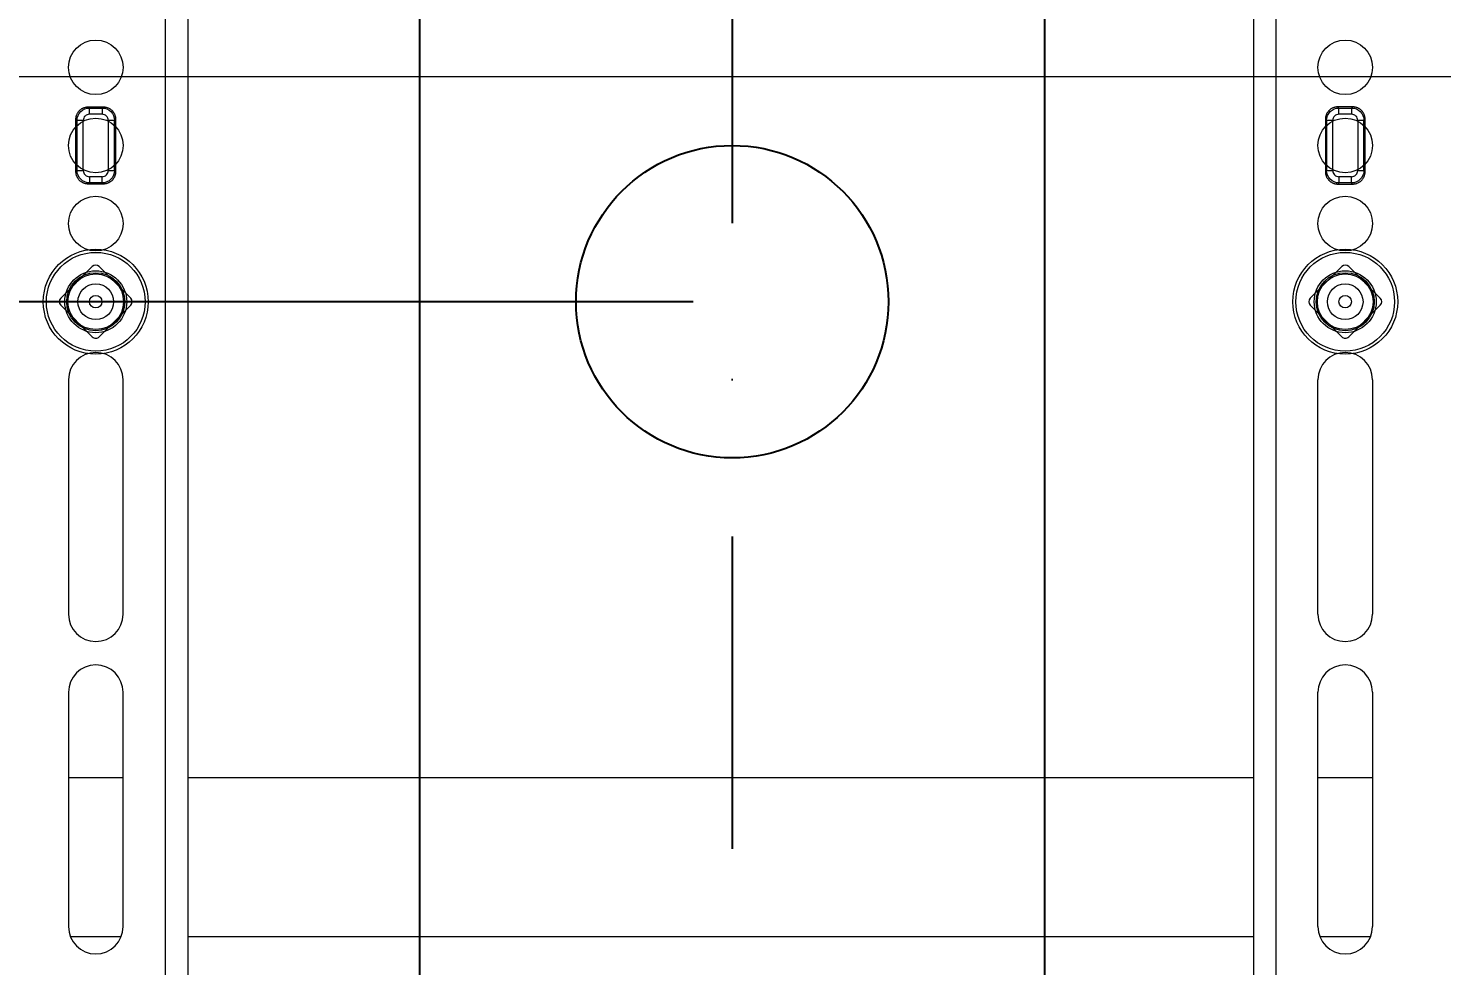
# Model space of a CAD drawing. Header units: millimetres. Extents: x -71336 to -35435, y -26189 to 22712.
# Drawn here: x -68973.7 to -68747.5, y -17420 to -17270 of the extents above; entities that cross this region are included whole.
import ezdxf

# ---------------------------------------------------------------- set-up
doc = ezdxf.new("R2010")
doc.units = ezdxf.units.MM
doc.linetypes.add('DASHDOT', pattern=[1, 0.5, -0.25, 0, -0.25])
doc.layers.add('SC - Containment', color=30, linetype='Continuous')
doc.layers.add('SC - Dimensions', color=1, linetype='Continuous')
doc.layers.add('SC - Equipment', color=7, linetype='Continuous', lineweight=13)
doc.styles.get("Standard").update_dxf_attribs({"font": 'arial.ttf', "height": 35})
doc.dimstyles.new('MJC', dxfattribs={"dimscale": 25, "dimtxt": 35, "dimasz": 1, "dimexe": 0.25, "dimexo": 0.25, "dimgap": 0.25, "dimtad": 1, "dimdec": 0, "dimzin": 0, "dimdsep": 46, "dimtxsty": 'Standard', "dimcen": 0.09, "dimclrd": 1, "dimclre": 1, "dimclrt": 7, "dimadec": 0, "dimazin": 0, "dimtfac": 1, "dimtdec": 0, "dimtofl": 0, "dimtmove": 0, "dimatfit": 3, "dimfxl": 1, "dimtolj": 1, "dimtzin": 0, "dimarcsym": 0})

# ---------------------------------------------------------------- blocks, each defined once
blk = doc.blocks.new('SONY FW-49XE8001 - BACK')
at = {"layer": 'SC - Equipment', "color": 251, "true_color": 0x636466, "transparency": 33554495}
for points in [[(479.11, 98.19, -0.277173), (458.8, 137.87), (458.8, 298.25), (-459.11, 298.25)], [(-96.98, 283.09), (-97.16, 283.27, -0.411971), (-99.15, 281.28), (-101.16, 281.28, -0.411971), (-103.15, 283.27), (-102.16, 283.27), (-102.16, 291.28), (-103.15, 291.28, -0.411962), (-101.16, 293.27), (-99.15, 293.27, -0.411962), (-97.16, 291.28), (-98.15, 291.28), (-98.15, 283.27), (-97.16, 283.27), (-97.16, 291.28), (-96.98, 291.46)], [(103.02, 283.09), (102.84, 283.27, -0.411929), (100.85, 281.28), (98.84, 281.28, -0.41195), (96.85, 283.27), (97.84, 283.27), (97.84, 291.28), (96.85, 291.28, -0.411941), (98.84, 293.27), (100.85, 293.27, -0.41192), (102.84, 291.28), (101.85, 291.28), (101.85, 283.27), (102.84, 283.27), (102.84, 291.28), (103.02, 291.46)]]:
    blk.add_lwpolyline(points, format="xyb", dxfattribs=at)
for points in [[(-98.97, 293.45), (-98.89, 293.45), (-98.81, 293.45), (-98.73, 293.44), (-98.65, 293.43), (-98.57, 293.41), (-98.49, 293.39), (-98.41, 293.37), (-98.33, 293.34), (-98.32, 293.34), (-98.24, 293.31), (-98.16, 293.28), (-98.08, 293.24), (-98.01, 293.21), (-97.94, 293.17), (-97.87, 293.12), (-97.8, 293.08), (-97.74, 293.03), (-97.67, 292.98), (-97.61, 292.93), (-97.56, 292.87), (-97.5, 292.81), (-97.45, 292.75), (-97.4, 292.69), (-97.35, 292.63), (-97.31, 292.56), (-97.26, 292.49), (-97.22, 292.42), (-97.18, 292.34), (-97.15, 292.27), (-97.12, 292.19), (-97.09, 292.11), (-97.08, 292.1), (-97.06, 292.02), (-97.04, 291.94), (-97.02, 291.86), (-97, 291.78), (-96.99, 291.7), (-96.98, 291.62), (-96.98, 291.54), (-96.98, 291.46), (-96.98, 283.09), (-96.98, 283.01), (-96.98, 282.93), (-96.99, 282.85), (-97, 282.77), (-97.02, 282.69), (-97.04, 282.61), (-97.06, 282.53), (-97.08, 282.45), (-97.09, 282.43), (-97.12, 282.36), (-97.15, 282.28), (-97.18, 282.2), (-97.22, 282.13), (-97.26, 282.06), (-97.31, 281.99), (-97.35, 281.92), (-97.4, 281.86), (-97.45, 281.79), (-97.5, 281.73), (-97.56, 281.68), (-97.61, 281.62), (-97.67, 281.57), (-97.74, 281.52), (-97.8, 281.47), (-97.87, 281.43), (-97.94, 281.38), (-98.01, 281.34), (-98.08, 281.3), (-98.16, 281.27), (-98.24, 281.24), (-98.32, 281.21), (-98.33, 281.2), (-98.41, 281.18), (-98.49, 281.15), (-98.57, 281.14), (-98.65, 281.12), (-98.73, 281.11), (-98.81, 281.1), (-98.89, 281.1), (-98.97, 281.09), (-101.34, 281.09), (-101.42, 281.1), (-101.5, 281.1), (-101.58, 281.11), (-101.66, 281.12), (-101.74, 281.14), (-101.82, 281.15), (-101.9, 281.18), (-101.98, 281.2), (-101.99, 281.21), (-102.07, 281.24), (-102.15, 281.27), (-102.23, 281.3), (-102.3, 281.34), (-102.37, 281.38), (-102.44, 281.43), (-102.51, 281.47), (-102.57, 281.52), (-102.64, 281.57), (-102.7, 281.62), (-102.75, 281.68), (-102.81, 281.73), (-102.86, 281.79), (-102.91, 281.86), (-102.96, 281.92), (-103, 281.99), (-103.05, 282.06), (-103.09, 282.13), (-103.13, 282.2), (-103.16, 282.28), (-103.19, 282.36), (-103.22, 282.43), (-103.23, 282.45), (-103.25, 282.53), (-103.27, 282.61), (-103.29, 282.69), (-103.31, 282.77), (-103.32, 282.85), (-103.33, 282.93), (-103.33, 283.01), (-103.33, 283.09), (-103.33, 291.46), (-103.33, 291.54), (-103.33, 291.62), (-103.32, 291.7), (-103.31, 291.78), (-103.29, 291.86), (-103.27, 291.94), (-103.25, 292.02), (-103.23, 292.1), (-103.22, 292.11), (-103.19, 292.19), (-103.16, 292.27), (-103.13, 292.34), (-103.09, 292.42), (-103.05, 292.49), (-103, 292.56), (-102.96, 292.63), (-102.91, 292.69), (-102.86, 292.75), (-102.81, 292.81), (-102.75, 292.87), (-102.7, 292.93), (-102.64, 292.98), (-102.57, 293.03), (-102.51, 293.08), (-102.44, 293.12), (-102.37, 293.17), (-102.3, 293.21), (-102.23, 293.24), (-102.15, 293.28), (-102.07, 293.31), (-101.99, 293.34), (-101.98, 293.34), (-101.9, 293.37), (-101.82, 293.39), (-101.74, 293.41), (-101.66, 293.43), (-101.58, 293.44), (-101.5, 293.45), (-101.42, 293.45), (-101.34, 293.45)], [(103.02, 291.46), (103.02, 291.54), (103.02, 291.62), (103.01, 291.7), (103, 291.78), (102.98, 291.86), (102.96, 291.94), (102.94, 292.02), (102.92, 292.1), (102.91, 292.11), (102.88, 292.19), (102.85, 292.27), (102.82, 292.34), (102.78, 292.42), (102.74, 292.49), (102.69, 292.56), (102.65, 292.63), (102.6, 292.69), (102.55, 292.75), (102.5, 292.81), (102.44, 292.87), (102.39, 292.93), (102.33, 292.98), (102.26, 293.03), (102.2, 293.08), (102.13, 293.12), (102.06, 293.17), (101.99, 293.21), (101.92, 293.24), (101.84, 293.28), (101.76, 293.31), (101.68, 293.34), (101.67, 293.34), (101.59, 293.37), (101.51, 293.39), (101.43, 293.41), (101.35, 293.43), (101.27, 293.44), (101.19, 293.45), (101.11, 293.45), (101.03, 293.45), (98.66, 293.45), (98.58, 293.45), (98.5, 293.45), (98.42, 293.44), (98.34, 293.43), (98.26, 293.41), (98.18, 293.39), (98.1, 293.37), (98.02, 293.34), (98.01, 293.34), (97.93, 293.31), (97.85, 293.28), (97.77, 293.24), (97.7, 293.21), (97.63, 293.17), (97.56, 293.12), (97.49, 293.08), (97.43, 293.03), (97.36, 292.98), (97.3, 292.93), (97.25, 292.87), (97.19, 292.81), (97.14, 292.75), (97.09, 292.69), (97.04, 292.63), (97, 292.56), (96.95, 292.49), (96.91, 292.42), (96.87, 292.34), (96.84, 292.27), (96.81, 292.19), (96.78, 292.11), (96.77, 292.1), (96.75, 292.02), (96.73, 291.94), (96.71, 291.86), (96.69, 291.78), (96.68, 291.7), (96.67, 291.62), (96.67, 291.54), (96.67, 291.46), (96.67, 283.09), (96.67, 283.01), (96.67, 282.93), (96.68, 282.85), (96.69, 282.77), (96.71, 282.69), (96.73, 282.61), (96.75, 282.53), (96.77, 282.45), (96.78, 282.43), (96.81, 282.36), (96.84, 282.28), (96.87, 282.2), (96.91, 282.13), (96.95, 282.06), (97, 281.99), (97.04, 281.92), (97.09, 281.86), (97.14, 281.79), (97.19, 281.73), (97.25, 281.68), (97.3, 281.62), (97.36, 281.57), (97.43, 281.52), (97.49, 281.47), (97.56, 281.43), (97.63, 281.38), (97.7, 281.34), (97.77, 281.3), (97.85, 281.27), (97.93, 281.24), (98.01, 281.21), (98.02, 281.2), (98.1, 281.18), (98.18, 281.15), (98.26, 281.14), (98.34, 281.12), (98.42, 281.11), (98.5, 281.1), (98.58, 281.1), (98.66, 281.09), (101.03, 281.09), (101.11, 281.1), (101.19, 281.1), (101.27, 281.11), (101.35, 281.12), (101.43, 281.14), (101.51, 281.15), (101.59, 281.18), (101.67, 281.2), (101.68, 281.21), (101.76, 281.24), (101.84, 281.27), (101.92, 281.3), (101.99, 281.34), (102.06, 281.38), (102.13, 281.43), (102.2, 281.47), (102.26, 281.52), (102.33, 281.57), (102.39, 281.62), (102.44, 281.68), (102.5, 281.73), (102.55, 281.79), (102.6, 281.86), (102.65, 281.92), (102.69, 281.99), (102.74, 282.06), (102.78, 282.13), (102.82, 282.2), (102.85, 282.28), (102.88, 282.36), (102.91, 282.43), (102.92, 282.45), (102.94, 282.53), (102.96, 282.61), (102.98, 282.69), (103, 282.77), (103.01, 282.85), (103.02, 282.93), (103.02, 283.01), (103.02, 283.09)]]:
    blk.add_lwpolyline(points, close=True, dxfattribs=at)
for points in [[(-98.97, 293.45), (-99.15, 293.27), (-99.15, 292.27), (-101.16, 292.27), (-101.16, 293.27), (-101.34, 293.45)], [(101.03, 293.45), (100.85, 293.27), (100.85, 292.27), (98.84, 292.27), (98.84, 293.27), (98.66, 293.45)], [(-103.33, 283.09), (-103.15, 283.27), (-103.15, 291.28), (-103.33, 291.46)], [(96.67, 291.46), (96.85, 291.28), (96.85, 283.27), (96.67, 283.09)], [(-98.97, 281.09), (-99.15, 281.28), (-99.15, 282.27), (-101.16, 282.27), (-101.16, 281.28), (-101.34, 281.09)], [(101.03, 281.09), (100.85, 281.28), (100.85, 282.27), (98.84, 282.27), (98.84, 281.28), (98.66, 281.09)]]:
    blk.add_lwpolyline(points, dxfattribs=at)
at = {"layer": 'SC - Equipment'}
for centre, radius in [((-100.16, 262.27), 8.4), ((-100.16, 262.27), 8.4), ((-100.16, 262.27), 7.9), ((99.84, 262.27), 8.4), ((99.84, 262.27), 8.4), ((99.84, 262.27), 7.9), ((-100.16, 262.27), 4.96), ((99.84, 262.27), 4.96), ((-100.16, 262.27), 4.65), ((-100.16, 262.27), 4.45), ((-100.16, 262.27), 2.85), ((99.84, 262.27), 4.65), ((99.84, 262.27), 4.45), ((99.84, 262.27), 2.85), ((-100.16, 262.27), 1), ((99.84, 262.27), 1)]:
    blk.add_circle(centre, radius, dxfattribs=at)
at = {"layer": 'SC - Equipment', "color": 251, "true_color": 0x636466, "transparency": 33554495}
for centre, radius, start, end in [((-101.16, 291.28), 0.995, 89.9179, 180.076), ((-99.15, 291.28), 0.995, 359.9362, 90.0699), ((98.84, 291.28), 0.995, 89.9076, 180.0864), ((100.85, 291.28), 0.994, 359.9015, 90.0924), ((-101.16, 283.27), 0.995, 179.9301, 270.0699), ((-99.15, 283.27), 0.995, 269.918, 0.082), ((98.84, 283.27), 0.995, 179.9162, 270.0838), ((100.85, 283.27), 0.995, 269.9197, 0.0924)]:
    blk.add_arc(centre, radius, start, end, dxfattribs=at)
blk = doc.blocks.new('CHIEF MSM1U - FRONT')
at = {"layer": 'SC - Equipment', "color": 146, "true_color": 0x105689}
for p, q in [((-88.89, 311.15), (-88.89, -107.95)), ((-85.29, 311.15), (-85.29, -107.95)), ((85.29, 311.15), (85.29, -107.95)), ((88.89, 311.15), (88.89, -107.95)), ((-100.56, 107.22), (-105.61, 102.16)), ((-94.39, 102.16), (-99.44, 107.22)), ((94.39, 102.16), (99.44, 107.22)), ((100.56, 107.22), (105.61, 102.16)), ((-105.61, 101.04), (-100.56, 95.99)), ((-99.44, 95.99), (-94.39, 101.04)), ((99.44, 95.99), (94.39, 101.04)), ((105.61, 101.04), (100.56, 95.99)), ((-104.37, 89.1), (-104.37, 51.6)), ((-95.63, 51.6), (-95.63, 89.1)), ((95.63, 51.6), (95.63, 89.1)), ((104.37, 89.1), (104.37, 51.6)), ((-104.37, 39.1), (-104.37, 1.6)), ((-95.63, 1.6), (-95.63, 39.1)), ((95.63, 1.6), (95.63, 39.1)), ((104.37, 39.1), (104.37, 1.6)), ((-95.63, 25.4), (-104.37, 25.4)), ((85.29, 25.4), (-85.29, 25.4)), ((104.37, 25.4), (95.63, 25.4)), ((-104.06, 0), (-95.94, 0)), ((-85.29, 0), (85.29, 0)), ((95.94, 0), (104.06, 0))]:
    blk.add_line(p, q, dxfattribs=at)
for centre in [(-100, 139.1), (100, 139.1), (-100, 126.6), (100, 126.6), (-100, 114.1), (100, 114.1)]:
    blk.add_circle(centre, 4.37, dxfattribs=at)
for centre, radius, start, end in [((-100, 106.65), 0.794, 45, 135), ((100, 106.65), 0.794, 45, 135), ((-105.05, 101.6), 0.794, 135, 225), ((-94.95, 101.6), 0.794, 315, 45), ((94.95, 101.6), 0.794, 135, 225), ((105.05, 101.6), 0.794, 315, 45), ((-100, 96.55), 0.794, 225, 315), ((100, 96.55), 0.794, 225, 315), ((-100, 89.1), 4.37, 0, 180), ((100, 89.1), 4.37, 0, 180), ((-100, 51.6), 4.37, 180, 0), ((100, 51.6), 4.37, 180, 0), ((-100, 39.1), 4.37, 0, 180), ((100, 39.1), 4.37, 0, 180), ((-100, 1.6), 4.37, 180, 0), ((100, 1.6), 4.37, 180, 0)]:
    blk.add_arc(centre, radius, start, end, dxfattribs=at)
blk = doc.blocks.new('*D176')
at = {"layer": 'Defpoints', "color": 0, "ltscale": 5, "transparency": 16777216}
for p in [(-68861.02, -17313.75), (-69610.75, -18768.85), (-69610.75, -18768.85)]:
    blk.add_point(p, dxfattribs=at)
at = {"layer": 'SC - Dimensions', "color": 1, "lineweight": -2, "ltscale": 5, "transparency": 16777216}
for p, q in [((-68867.27, -17313.75), (-69617, -17313.75)), ((-69610.75, -17338.75), (-69610.75, -18743.85))]:
    blk.add_line(p, q, dxfattribs=at)
at = {"layer": 'SC - Dimensions', "color": 1, "ltscale": 5, "transparency": 16777216}
for points in [[(-69614.92, -17338.75), (-69606.58, -17338.75), (-69610.75, -17313.75)], [(-69614.92, -18743.85), (-69606.58, -18743.85), (-69610.75, -18768.85)]]:
    blk.add_solid(points, dxfattribs=at)
at = {"layer": 'SC - Dimensions', "color": 7, "ltscale": 5, "transparency": 16777216, "insert": (-69634.87, -18169.28), "char_height": 35, "attachment_point": 5, "rotation": 90}
blk.add_mtext('\\A1;1455', dxfattribs=at)

msp = doc.modelspace()

# ---------------------------------------------------------------- linework, layer by layer
at = {"color": 0, "linetype": 'DASHDOT', "ltscale": 100}
msp.add_line((-68861.022, -15649.606), (-68861.022, -19044.877), dxfattribs=at)
at = {"layer": 'SC - Containment', "ltscale": 0.2}
msp.add_lwpolyline([(-68911.022, -15839.354), (-68811.022, -15839.354), (-68811.022, -18958.681), (-68911.022, -18958.681)], close=True, dxfattribs=at)
msp.add_circle((-68861.022, -17313.755), 25, dxfattribs=at)

# ---------------------------------------------------------------- block references
at = {"layer": 'SC - Equipment'}
for name, p in [('SONY FW-49XE8001 - BACK', (-68862.744, -17576.031)), ('CHIEF MSM1U - FRONT', (-68862.899, -17415.356))]:
    msp.add_blockref(name, p, dxfattribs=at)

# ---------------------------------------------------------------- dimensions: what is measured, and where the dimension line sits
at = {"layer": 'SC - Dimensions', "ltscale": 5}
dim = msp.add_linear_dim(base=(-69610.749, -18768.854), p1=(-68861.022, -17313.755), p2=(-69610.749, -18768.854), angle=90, dimstyle='MJC', dxfattribs=at)
dim.commit()
dim.dimension.update_dxf_attribs({"geometry": '*D176', "text_midpoint": (-69610.749, -18169.279), "dimtype": 160})

doc.saveas('drawing.dxf')
